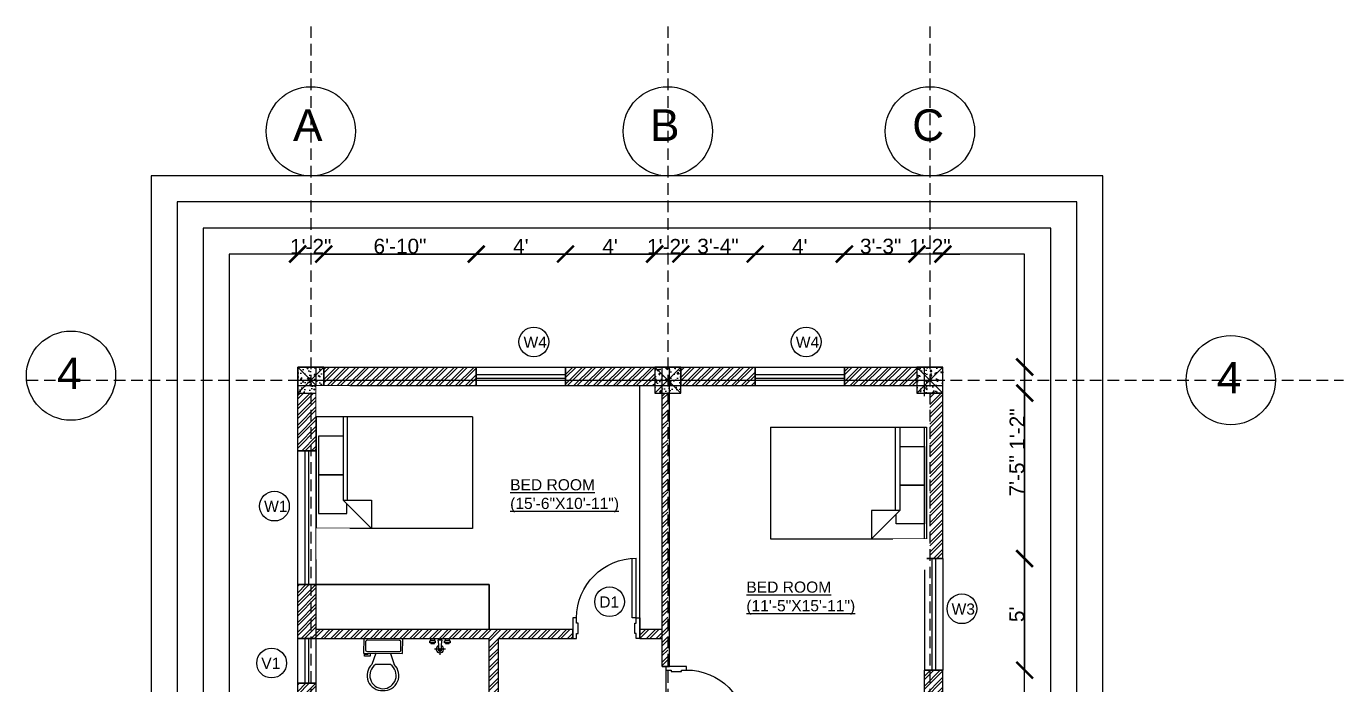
# Model space of a CAD drawing. Header units: inches. Extents: x 114 to 12919, y -714 to 8154.
# Drawn here: x 1077 to 1785, y 542 to 896 of the extents above; entities that cross this region are included whole.
import ezdxf

# ---------------------------------------------------------------- set-up
doc = ezdxf.new("R2010")
doc.units = ezdxf.units.IN
doc.header["$MEASUREMENT"] = 0
doc.set_wipeout_variables(frame=1)
doc.linetypes.add('HIDDEN', pattern=[0.375, 0.25, -0.125])
for name, color, linetype in [('centerline', 92, 'HIDDEN'), ('column', 210, 'Continuous'), ('DIMENSION', 132, 'Continuous'), ('door and window', 145, 'Continuous'), ('walls', 50, 'Continuous')]:
    doc.layers.add(name, color=color, linetype=linetype)
for name, color, linetype, lineweight in [('frame', 12, 'Continuous', 20), ('furniture', 43, 'Continuous', 20), ('HATCH', 30, 'Continuous', 30), ('wall', 12, 'Continuous', 30)]:
    doc.layers.add(name, color=color, linetype=linetype, lineweight=lineweight)
doc.styles.add('ATTR', font='romans.shx', dxfattribs={"width": 0.8, "height": 2.52})
doc.styles.get("Standard").update_dxf_attribs({"font": 'arial.ttf'})
doc.dimstyles.new('SITEE', dxfattribs={"dimtxt": 4, "dimasz": 4, "dimexe": 0.18, "dimexo": 0.0625, "dimgap": 0.09, "dimtad": 1, "dimdec": 0, "dimzin": 0, "dimdsep": 46, "dimlunit": 4, "dimtxsty": 'Standard', "dimblk": 'ARCHTICK', "dimcen": 0.09, "dimse1": 1, "dimse2": 1, "dimclrd": 256, "dimclre": 256, "dimclrt": 256, "dimadec": 0, "dimazin": 0, "dimtfac": 1, "dimtdec": 0, "dimtofl": 0, "dimtmove": 0, "dimatfit": 3, "dimldrblk": 'ARCHTICK', "dimfxl": 1, "dimtolj": 1, "dimtzin": 0, "dimlwd": -1, "dimlwe": -1, "dimarcsym": 0})

# ---------------------------------------------------------------- blocks, each defined once
blk = doc.blocks.new('column')
at = {"true_color": 0xd19cc7}
h = blk.add_hatch(dxfattribs=at)
h.set_pattern_fill('AR-CONC', color=9)
h.set_pattern_definition([(50, (0, 0), (7.172602, -0.627521), [0.75, -8.25]), (355, (0, 0), (-1.387513, 7.52192), [0.6, -6.6]), (100.45144, (0.598, -0.052), (5.78509, 6.8944), [0.6374, -7.01142]), (46.1842, (0, 2), (10.672413, -1.65519), [1.125, -12.375]), (96.6356, (0.889, 1.862), (9.34662, 9.74119), [0.9561, -10.51714]), (351.1842, (0, 2), (9.34662, 9.74119), [0.9, -9.9]), (21, (1, 1.5), (5.96907, -4.02619), [0.75, -8.25]), (326, (1, 1.5), (2.433153, 7.2515), [0.6, -6.6]), (71.45144, (1.4974, 1.1645), (8.402224, 3.22531), [0.6374, -7.01142]), (37.5, (0, 0), (0.1215986, 3.3289385), [0, -6.52, 0, -6.7, 0, -6.625]), (7.5, (0, 0), (2.630695, 3.944117), [0, -3.82, 0, -6.37, 0, -2.525]), (327.5, (-2.23, 0), (5.3382244, -0.2255487), [0, -2.5, 0, -7.8, 0, -10.35]), (317.5, (-3.23, 0), (5.831862, 1.00105), [0, -3.25, 0, -5.18, 0, -7.35])])
h.paths.add_polyline_path([(1221.42, 510.53), (1207.42, 510.53), (1214.42, 503.53)])
h.paths.add_polyline_path([(1214.42, 503.53), (1207.42, 510.53), (1207.42, 496.53)])
h.paths.add_polyline_path([(1214.42, 503.53), (1207.42, 496.53), (1221.42, 496.53)])
h.paths.add_polyline_path([(1221.42, 510.53), (1214.42, 503.53), (1221.42, 496.53)])
at = {"layer": 'column'}
for p, q in [((1207.42, 510.53), (1221.42, 496.53)), ((1221.42, 510.53), (1207.42, 496.53))]:
    blk.add_line(p, q, dxfattribs=at)
blk.add_lwpolyline([(1207.42, 496.53), (1221.42, 496.53), (1221.42, 510.53), (1207.42, 510.53)], close=True, dxfattribs=at)
blk = doc.blocks.new('Bed - Queen')
at = {"layer": 'furniture', "linetype": 'Continuous'}
for p, q in [((0, -84), (0, 0)), ((0, 0), (60, 0)), ((60, -84), (60, 0)), ((10.4, -1.2), (31.2, -1.2)), ((10.4, -14.4), (10.4, -1.2)), ((31.2, -1.2), (52, -1.2)), ((31.2, -14.4), (31.2, -1.2)), ((31.2, -1.2), (31.2, -14.4)), ((52, -1.2), (52, -16.4)), ((0, -14.4), (44.8, -14.4)), ((44.8, -16.8), (0, -16.8)), ((60, -29.6), (44.8, -14.4)), ((44.8, -14.4), (44.8, -29.6)), ((52, -16.4), (46.8, -16.4)), ((44.8, -29.6), (60, -29.6)), ((0, -84), (60, -84))]:
    blk.add_line(p, q, dxfattribs=at)
blk = doc.blocks.new('A$C77243991')
blk.add_line((75, 200), (75, 779))
blk.add_lwpolyline([(35, 200), (35, 780, -0.449922)], format="xyb")
for points in [[(0, 200), (0, 0), (35, 0), (35, 50), (50, 50), (50, 150), (35, 150), (35, 200)], [(650, 200), (650, 0), (615, 0), (615, 50), (600, 50), (600, 150), (615, 150), (615, 200)]]:
    blk.add_lwpolyline(points, close=True)
blk.add_lwpolyline([(35, 200), (75, 200)])
blk.add_arc((35, 200), 580, 0, 90)
blk = doc.blocks.new('Wall Faucet 1 PV')
for p, q in [((-5.5, -2), (-5.5, -1)), ((-5.5, -1), (-5, -1)), ((-2.5, -2), (-5.5, -2)), ((-5, -2), (-5, -2.5)), ((-5, -2.5), (-3, -2.5)), ((-3, -1), (-2.5, -1)), ((-3, -2.5), (-3, -2)), ((-2.5, -1), (-2.5, -2)), ((-1, -0.5), (1, -0.5)), ((0.75, -5.5), (-0.75, -5.5)), ((2.5, -2), (2.5, -1)), ((2.5, -1), (3, -1)), ((5.5, -2), (2.5, -2)), ((3, -2), (3, -2.5)), ((3, -2.5), (5, -2.5)), ((5, -1), (5.5, -1)), ((5, -2.5), (5, -2)), ((5.5, -1), (5.5, -2))]:
    blk.add_line(p, q)
for points in [[(-3, 0), (-3, -1), (-5, -1), (-5, 0)], [(-0.25, -0.5), (-0.25, 0), (0.25, 0), (0.25, -0.5)], [(5, 0), (5, -1), (3, -1), (3, 0)]]:
    blk.add_lwpolyline(points, close=True)
for centre, start, end in [((-13.2658, -3.6195), 351.4554, 14.26943), ((13.2658, -3.6195), 165.7306, 188.5446)]:
    blk.add_arc(centre, 12.6562, start, end)
at = {"style": 'ATTR', "width": 0.8, "flags": 9}
blk.add_attdef('ESTCODE', (0, 0), '', height=0.000022, dxfattribs=at)
blk = doc.blocks.new('A$C7886326B')
at = {"layer": 'frame'}
for p, q in [((0, -5.5), (-3, -5.5)), ((0, -5.5), (0, -8.5)), ((3, -5.5), (0, -5.5))]:
    blk.add_line(p, q, dxfattribs=at)
for radius, start, end in [(2, 107.74533, 72.25437), (1, 131.30217, 48.697)]:
    blk.add_arc((0, -5.5), radius, start, end, dxfattribs=at)
at = {"layer": 'furniture', "linetype": 'Continuous'}
blk.add_blockref('Wall Faucet 1 PV', (0, 0), dxfattribs=at)
blk = doc.blocks.new('A$C42A62FEB')
at = {"layer": 'wall', "linetype": 'Continuous', "rotation": 90}
blk.add_blockref('A$C7886326B', (0, 0), dxfattribs=at)
blk = doc.blocks.new('WCLOSF1T')
for p, q in [((9.5, -6), (9.5, -2)), ((-10, -9.5), (-10, -8.5)), ((-10, -8.5), (-8, -8.5)), ((-7, -9.5), (-10, -9.5)), ((-8, -8.5), (-8, -8)), ((-7, -8), (-7, -9.5)), ((-4, -8), (-6, -14)), ((4, -14), (-4, -14)), ((4, -8), (6, -14))]:
    blk.add_line(p, q)
blk.add_lwpolyline([(10.5, -8), (10.5, 0), (-10.5, 0), (-10.5, -8)], close=True)
for points in [[(-9.5, -2), (-9.5, -6)], [(8.5, -1), (-8.5, -1)], [(-8.5, -7), (8.5, -7)]]:
    blk.add_lwpolyline(points)
for centre, radius, start, end in [((-8.625, -1.875), 0.8839, 81.8699, 188.1301), ((-8.625, -6.125), 0.8839, 171.869898, 278.1301), ((8.625, -1.875), 0.8839, 351.8699, 98.1301), ((8.625, -6.125), 0.8839, 261.8699, 8.1301), ((-0.4772, -19.9188), 8.0953, 133.01722, 273.38), ((0.0374, -19.8731), 7.127, 124.50543, 269.7), ((0.4773, -19.9188), 8.0953, 266.62, 46.9828), ((-0.0373, -19.8731), 7.127, 270.3, 55.4946)]:
    blk.add_arc(centre, radius, start, end)
at = {"style": 'ATTR', "width": 0.8, "flags": 9}
for tag in ['ESTPARA1', 'ESTMISC', 'ESTCODE']:
    blk.add_attdef(tag, (0, 0), '', height=0.7175, dxfattribs=at)
blk = doc.blocks.new('_ArchTick')
at = {"color": 0, "linetype": 'ByBlock', "const_width": 0.15}
blk.add_lwpolyline([(-0.5, -0.5), (0.5, 0.5)], dxfattribs=at)
blk = doc.blocks.new('*D83')
at = {"layer": 'DEFPOINTS', "color": 0, "ltscale": 25, "transparency": 16777216}
for p in [(1318.82, 773.93), (1236.82, 713.14), (1318.82, 713.14)]:
    blk.add_point(p, dxfattribs=at)
at = {"layer": 'DIMENSION', "ltscale": 25, "transparency": 16777216}
blk.add_line((1236.82, 773.93), (1318.82, 773.93), dxfattribs=at)
at = {"layer": 'DIMENSION', "ltscale": 25, "transparency": 16777216, "xscale": 9, "yscale": 9, "zscale": 9, "rotation": 180}
blk.add_blockref('_ArchTick', (1236.82, 773.93), dxfattribs=at)
at = {"layer": 'DIMENSION', "ltscale": 25, "transparency": 16777216, "xscale": 9, "yscale": 9, "zscale": 9}
blk.add_blockref('_ArchTick', (1318.82, 773.93), dxfattribs=at)
at = {"layer": 'DIMENSION', "ltscale": 25, "transparency": 16777216, "insert": (1277.82, 778.11), "char_height": 8, "attachment_point": 5}
blk.add_mtext('\\A1;6\'-10"', dxfattribs=at)
blk = doc.blocks.new('*D84')
at = {"layer": 'DEFPOINTS', "color": 0, "ltscale": 25, "transparency": 16777216}
for p in [(1366.82, 773.93), (1318.82, 713.14), (1366.82, 713.14)]:
    blk.add_point(p, dxfattribs=at)
at = {"layer": 'DIMENSION', "ltscale": 25, "transparency": 16777216}
blk.add_line((1318.82, 773.93), (1366.82, 773.93), dxfattribs=at)
at = {"layer": 'DIMENSION', "ltscale": 25, "transparency": 16777216, "xscale": 9, "yscale": 9, "zscale": 9, "rotation": 180}
blk.add_blockref('_ArchTick', (1318.82, 773.93), dxfattribs=at)
at = {"layer": 'DIMENSION', "ltscale": 25, "transparency": 16777216, "xscale": 9, "yscale": 9, "zscale": 9}
blk.add_blockref('_ArchTick', (1366.82, 773.93), dxfattribs=at)
at = {"layer": 'DIMENSION', "ltscale": 25, "transparency": 16777216, "insert": (1342.82, 778.02), "char_height": 8, "attachment_point": 5}
blk.add_mtext("\\A1;4'", dxfattribs=at)
blk = doc.blocks.new('*D85')
at = {"layer": 'DEFPOINTS', "color": 0, "ltscale": 25, "transparency": 16777216}
for p in [(1414.82, 773.93), (1366.82, 713.14), (1414.82, 713.14)]:
    blk.add_point(p, dxfattribs=at)
at = {"layer": 'DIMENSION', "ltscale": 25, "transparency": 16777216}
blk.add_line((1366.82, 773.93), (1414.82, 773.93), dxfattribs=at)
at = {"layer": 'DIMENSION', "ltscale": 25, "transparency": 16777216, "xscale": 9, "yscale": 9, "zscale": 9, "rotation": 180}
blk.add_blockref('_ArchTick', (1366.82, 773.93), dxfattribs=at)
at = {"layer": 'DIMENSION', "ltscale": 25, "transparency": 16777216, "xscale": 9, "yscale": 9, "zscale": 9}
blk.add_blockref('_ArchTick', (1414.82, 773.93), dxfattribs=at)
at = {"layer": 'DIMENSION', "ltscale": 25, "transparency": 16777216, "insert": (1390.82, 778.02), "char_height": 8, "attachment_point": 5}
blk.add_mtext("\\A1;4'", dxfattribs=at)
blk = doc.blocks.new('*D86')
at = {"layer": 'DEFPOINTS', "color": 0, "ltscale": 25, "transparency": 16777216}
for p in [(1468.82, 773.93), (1428.82, 713.14), (1468.82, 713.14)]:
    blk.add_point(p, dxfattribs=at)
at = {"layer": 'DIMENSION', "ltscale": 25, "transparency": 16777216}
blk.add_line((1428.82, 773.93), (1468.82, 773.93), dxfattribs=at)
at = {"layer": 'DIMENSION', "ltscale": 25, "transparency": 16777216, "xscale": 9, "yscale": 9, "zscale": 9, "rotation": 180}
blk.add_blockref('_ArchTick', (1428.82, 773.93), dxfattribs=at)
at = {"layer": 'DIMENSION', "ltscale": 25, "transparency": 16777216, "xscale": 9, "yscale": 9, "zscale": 9}
blk.add_blockref('_ArchTick', (1468.82, 773.93), dxfattribs=at)
at = {"layer": 'DIMENSION', "ltscale": 25, "transparency": 16777216, "insert": (1448.82, 778.11), "char_height": 8, "attachment_point": 5}
blk.add_mtext('\\A1;3\'-4"', dxfattribs=at)
blk = doc.blocks.new('*D87')
at = {"layer": 'DEFPOINTS', "color": 0, "ltscale": 25, "transparency": 16777216}
for p in [(1516.82, 773.93), (1468.82, 713.14), (1516.82, 713.14)]:
    blk.add_point(p, dxfattribs=at)
at = {"layer": 'DIMENSION', "ltscale": 25, "transparency": 16777216}
blk.add_line((1468.82, 773.93), (1516.82, 773.93), dxfattribs=at)
at = {"layer": 'DIMENSION', "ltscale": 25, "transparency": 16777216, "xscale": 9, "yscale": 9, "zscale": 9, "rotation": 180}
blk.add_blockref('_ArchTick', (1468.82, 773.93), dxfattribs=at)
at = {"layer": 'DIMENSION', "ltscale": 25, "transparency": 16777216, "xscale": 9, "yscale": 9, "zscale": 9}
blk.add_blockref('_ArchTick', (1516.82, 773.93), dxfattribs=at)
at = {"layer": 'DIMENSION', "ltscale": 25, "transparency": 16777216, "insert": (1492.82, 778.02), "char_height": 8, "attachment_point": 5}
blk.add_mtext("\\A1;4'", dxfattribs=at)
blk = doc.blocks.new('*D88')
at = {"layer": 'DEFPOINTS', "color": 0, "ltscale": 25, "transparency": 16777216}
for p in [(1555.82, 773.93), (1516.82, 713.14), (1555.82, 713.14)]:
    blk.add_point(p, dxfattribs=at)
at = {"layer": 'DIMENSION', "ltscale": 25, "transparency": 16777216}
blk.add_line((1516.82, 773.93), (1555.82, 773.93), dxfattribs=at)
at = {"layer": 'DIMENSION', "ltscale": 25, "transparency": 16777216, "xscale": 9, "yscale": 9, "zscale": 9, "rotation": 180}
blk.add_blockref('_ArchTick', (1516.82, 773.93), dxfattribs=at)
at = {"layer": 'DIMENSION', "ltscale": 25, "transparency": 16777216, "xscale": 9, "yscale": 9, "zscale": 9}
blk.add_blockref('_ArchTick', (1555.82, 773.93), dxfattribs=at)
at = {"layer": 'DIMENSION', "ltscale": 25, "transparency": 16777216, "insert": (1536.32, 778.11), "char_height": 8, "attachment_point": 5}
blk.add_mtext('\\A1;3\'-3"', dxfattribs=at)
blk = doc.blocks.new('*D89')
at = {"layer": 'DEFPOINTS', "color": 0, "ltscale": 25, "transparency": 16777216}
for p in [(1569.82, 713.14), (1569.82, 699.14), (1613.76, 699.14)]:
    blk.add_point(p, dxfattribs=at)
at = {"layer": 'DIMENSION', "ltscale": 25, "transparency": 16777216}
for p, q in [((1613.76, 713.14), (1613.76, 699.14)), ((1613.76, 699.14), (1613.76, 669.45))]:
    blk.add_line(p, q, dxfattribs=at)
at = {"layer": 'DIMENSION', "ltscale": 25, "transparency": 16777216, "xscale": 9, "yscale": 9, "zscale": 9}
for p, rotation in [((1613.76, 713.14), 90), ((1613.76, 699.14), 270)]:
    blk.add_blockref('_ArchTick', p, dxfattribs=dict(at, rotation=rotation))
at = {"layer": 'DIMENSION', "ltscale": 25, "transparency": 16777216, "insert": (1609.66, 679.79), "char_height": 8, "attachment_point": 5, "rotation": 90}
blk.add_mtext('\\A1;1\'-2"', dxfattribs=at)
blk = doc.blocks.new('*D90')
at = {"layer": 'DEFPOINTS', "color": 0, "ltscale": 25, "transparency": 16777216}
for p in [(1569.82, 699.14), (1569.82, 610.14), (1613.76, 610.14)]:
    blk.add_point(p, dxfattribs=at)
at = {"layer": 'DIMENSION', "ltscale": 25, "transparency": 16777216}
blk.add_line((1613.76, 699.14), (1613.76, 610.14), dxfattribs=at)
at = {"layer": 'DIMENSION', "ltscale": 25, "transparency": 16777216, "xscale": 9, "yscale": 9, "zscale": 9}
for p, rotation in [((1613.76, 699.14), 90), ((1613.76, 610.14), 270)]:
    blk.add_blockref('_ArchTick', p, dxfattribs=dict(at, rotation=rotation))
at = {"layer": 'DIMENSION', "ltscale": 25, "transparency": 16777216, "insert": (1609.61, 654.64), "char_height": 8, "attachment_point": 5, "rotation": 90}
blk.add_mtext('\\A1;7\'-5"', dxfattribs=at)
blk = doc.blocks.new('*D91')
at = {"layer": 'DEFPOINTS', "color": 0, "ltscale": 25, "transparency": 16777216}
for p in [(1569.82, 610.14), (1569.82, 550.14), (1613.76, 550.14)]:
    blk.add_point(p, dxfattribs=at)
at = {"layer": 'DIMENSION', "ltscale": 25, "transparency": 16777216}
blk.add_line((1613.76, 610.14), (1613.76, 550.14), dxfattribs=at)
at = {"layer": 'DIMENSION', "ltscale": 25, "transparency": 16777216, "xscale": 9, "yscale": 9, "zscale": 9}
for p, rotation in [((1613.76, 610.14), 90), ((1613.76, 550.14), 270)]:
    blk.add_blockref('_ArchTick', p, dxfattribs=dict(at, rotation=rotation))
at = {"layer": 'DIMENSION', "ltscale": 25, "transparency": 16777216, "insert": (1609.61, 580.14), "char_height": 8, "attachment_point": 5, "rotation": 90}
blk.add_mtext("\\A1;5'", dxfattribs=at)
blk = doc.blocks.new('*D92')
at = {"layer": 'DEFPOINTS', "color": 0, "ltscale": 30, "transparency": 16777216}
for p in [(1236.82, 773.93), (1222.82, 713.14), (1236.82, 713.14)]:
    blk.add_point(p, dxfattribs=at)
at = {"layer": 'DIMENSION', "ltscale": 30, "transparency": 16777216}
for p, q in [((1222.82, 773.93), (1213.82, 773.93)), ((1236.82, 773.93), (1245.82, 773.93))]:
    blk.add_line(p, q, dxfattribs=at)
at = {"layer": 'DIMENSION', "ltscale": 30, "transparency": 16777216, "xscale": 9, "yscale": 9, "zscale": 9}
blk.add_blockref('_ArchTick', (1222.82, 773.93), dxfattribs=at)
at = {"layer": 'DIMENSION', "ltscale": 30, "transparency": 16777216, "xscale": 9, "yscale": 9, "zscale": 9, "rotation": 180}
blk.add_blockref('_ArchTick', (1236.82, 773.93), dxfattribs=at)
at = {"layer": 'DIMENSION', "ltscale": 30, "transparency": 16777216, "insert": (1229.82, 778.04), "char_height": 8, "attachment_point": 5}
blk.add_mtext('\\A1;1\'-2"', dxfattribs=at)
blk = doc.blocks.new('*D93')
at = {"layer": 'DEFPOINTS', "color": 0, "ltscale": 30, "transparency": 16777216}
for p in [(1428.82, 773.93), (1414.82, 713.14), (1428.82, 713.14)]:
    blk.add_point(p, dxfattribs=at)
at = {"layer": 'DIMENSION', "ltscale": 30, "transparency": 16777216}
for p, q in [((1414.82, 773.93), (1405.82, 773.93)), ((1428.82, 773.93), (1437.82, 773.93))]:
    blk.add_line(p, q, dxfattribs=at)
at = {"layer": 'DIMENSION', "ltscale": 30, "transparency": 16777216, "xscale": 9, "yscale": 9, "zscale": 9}
blk.add_blockref('_ArchTick', (1414.82, 773.93), dxfattribs=at)
at = {"layer": 'DIMENSION', "ltscale": 30, "transparency": 16777216, "xscale": 9, "yscale": 9, "zscale": 9, "rotation": 180}
blk.add_blockref('_ArchTick', (1428.82, 773.93), dxfattribs=at)
at = {"layer": 'DIMENSION', "ltscale": 30, "transparency": 16777216, "insert": (1421.82, 778.04), "char_height": 8, "attachment_point": 5}
blk.add_mtext('\\A1;1\'-2"', dxfattribs=at)
blk = doc.blocks.new('*D94')
at = {"layer": 'DEFPOINTS', "color": 0, "ltscale": 30, "transparency": 16777216}
for p in [(1569.82, 773.93), (1555.82, 713.14), (1569.82, 713.14)]:
    blk.add_point(p, dxfattribs=at)
at = {"layer": 'DIMENSION', "ltscale": 30, "transparency": 16777216}
for p, q in [((1555.82, 773.93), (1546.82, 773.93)), ((1569.82, 773.93), (1578.82, 773.93))]:
    blk.add_line(p, q, dxfattribs=at)
at = {"layer": 'DIMENSION', "ltscale": 30, "transparency": 16777216, "xscale": 9, "yscale": 9, "zscale": 9}
blk.add_blockref('_ArchTick', (1555.82, 773.93), dxfattribs=at)
at = {"layer": 'DIMENSION', "ltscale": 30, "transparency": 16777216, "xscale": 9, "yscale": 9, "zscale": 9, "rotation": 180}
blk.add_blockref('_ArchTick', (1569.82, 773.93), dxfattribs=at)
at = {"layer": 'DIMENSION', "ltscale": 30, "transparency": 16777216, "insert": (1562.82, 778.04), "char_height": 8, "attachment_point": 5}
blk.add_mtext('\\A1;1\'-2"', dxfattribs=at)

msp = doc.modelspace()

# ---------------------------------------------------------------- hatches: boundary and pattern name
at = {"layer": 'HATCH', "ltscale": 30, "true_color": 0xd19cc7}
h = msp.add_hatch(dxfattribs=at)
h.set_pattern_fill('ANSI32', color=9, scale=10)
h.paths.add_polyline_path([(1318.82, 713.14), (1236.82, 713.14), (1236.82, 706.14), (1318.82, 706.14)])
h.paths.add_polyline_path([(1318.82, 706.14), (1236.82, 706.14), (1236.82, 703.14), (1318.82, 703.14)])
h.paths.add_polyline_path([(1229.82, 699.14), (1222.82, 699.14), (1222.82, 668.14), (1229.82, 668.14)])
h.paths.add_polyline_path([(1232.82, 699.14), (1229.82, 699.14), (1229.82, 668.14), (1232.82, 668.14), (1232.82, 686.32), (1232.82, 686.32)])
h.paths.add_polyline_path([(1414.82, 713.14), (1366.82, 713.14), (1366.82, 706.14), (1414.82, 706.14)])
h.paths.add_polyline_path([(1414.82, 706.14), (1366.82, 706.14), (1366.82, 703.14), (1414.82, 703.14)])
h.paths.add_polyline_path([(1468.82, 713.14), (1428.82, 713.14), (1428.82, 706.14), (1468.82, 706.14)])
h.paths.add_polyline_path([(1468.82, 706.14), (1428.82, 706.14), (1428.82, 703.14), (1468.82, 703.14)])
h.paths.add_polyline_path([(1555.82, 713.14), (1516.82, 713.14), (1516.82, 706.14), (1555.82, 706.14)])
h.paths.add_polyline_path([(1555.82, 706.14), (1516.82, 706.14), (1516.82, 703.14), (1555.82, 703.14)])
h.paths.add_polyline_path([(1569.82, 699.14), (1562.82, 699.14), (1562.82, 610.14), (1569.82, 610.14)])
h.paths.add_polyline_path([(1569.82, 550.14), (1562.82, 550.14), (1562.82, 516.14), (1569.82, 516.14)])
h.paths.add_polyline_path([(1562.82, 550.14), (1559.82, 550.14), (1559.82, 516.14), (1562.82, 516.14)])
h.paths.add_polyline_path([(1555.82, 509.14), (1428.82, 509.14), (1428.82, 502.14), (1555.82, 502.14)])
h.paths.add_polyline_path([(1555.82, 512.14), (1428.82, 512.14), (1428.82, 509.14), (1555.82, 509.14)])
h.paths.add_polyline_path([(1569.82, 502.14), (1562.82, 502.14), (1562.82, 481.14), (1569.82, 481.14), (1574.82, 481.14), (1574.82, 486.14), (1569.82, 486.14)])
h.paths.add_polyline_path([(1562.82, 502.14), (1559.82, 502.14), (1559.82, 481.14), (1562.82, 481.14)])
h.paths.add_polyline_path([(1569.82, 428.14), (1574.82, 428.14), (1574.82, 433.14), (1569.82, 433.14), (1562.82, 433.14), (1562.82, 412.14), (1569.82, 412.14)])
h.paths.add_polyline_path([(1562.82, 433.14), (1559.82, 433.14), (1559.82, 412.14), (1562.82, 412.14)])
h.paths.add_polyline_path([(1555.82, 412.14), (1428.82, 412.14), (1428.82, 405.14), (1555.82, 405.14)])
h.paths.add_polyline_path([(1555.82, 405.14), (1428.82, 405.14), (1428.82, 402.14), (1555.82, 402.14)])
h.paths.add_polyline_path([(1569.82, 398.14), (1562.82, 398.14), (1562.82, 370.14), (1569.82, 370.14)])
h.paths.add_polyline_path([(1562.82, 398.14), (1559.82, 398.14), (1559.82, 370.14), (1562.82, 370.14)])
h.paths.add_polyline_path([(1569.82, 298.14), (1562.82, 298.14), (1562.82, 205.14), (1569.82, 205.14)])
h.paths.add_polyline_path([(1562.82, 298.14), (1559.82, 298.14), (1559.82, 205.14), (1562.82, 205.14)])
h = msp.add_hatch(dxfattribs=at)
h.set_pattern_fill('ANSI32', color=9, scale=10)
h.paths.add_polyline_path([(1229.82, 217.14), (1222.82, 217.14), (1222.82, 205.14), (1229.82, 205.14)])
h.paths.add_polyline_path([(1232.82, 217.14), (1229.82, 217.14), (1229.82, 205.14), (1232.82, 205.14)])
h.paths.add_polyline_path([(1292.82, 198.14), (1236.82, 198.14), (1236.82, 191.14), (1292.82, 191.14)])
h.paths.add_polyline_path([(1292.82, 201.14), (1236.82, 201.14), (1236.82, 198.14), (1292.82, 198.14)])
h.paths.add_polyline_path([(1374.82, 191.14), (1374.82, 198.14), (1364.82, 198.14), (1364.82, 191.14), (1364.82, 158.14), (1374.82, 158.14)])
h.paths.add_polyline_path([(1229.82, 398.14), (1222.82, 398.14), (1222.82, 277.14), (1229.82, 277.14)])
h.paths.add_polyline_path([(1232.82, 398.14), (1229.82, 398.14), (1229.82, 277.14), (1232.82, 277.14)])
h.paths.add_polyline_path([(1374.82, 366.14), (1364.82, 366.14), (1364.82, 201.14), (1364.82, 198.14), (1374.82, 198.14), (1374.82, 208.45)])
h.paths.add_polyline_path([(1369.82, 507.14), (1303.82, 507.14), (1303.82, 502.14), (1369.82, 502.14)])
h.paths.add_polyline_path([(1374.82, 502.14), (1369.82, 502.14), (1369.82, 412.14), (1369.82, 407.14), (1333.82, 407.14), (1333.82, 405.14), (1374.82, 405.14), (1374.82, 412.14)])
h.paths.add_polyline_path([(1374.82, 507.14), (1369.82, 507.14), (1369.82, 502.14), (1374.82, 502.14)])
h.paths.add_polyline_path([(1303.82, 502.14), (1298.82, 502.14), (1298.82, 467.14), (1301.32, 467.14), (1303.82, 467.14)])
h.paths.add_polyline_path([(1303.82, 507.14), (1298.82, 507.14), (1298.82, 502.14), (1303.82, 502.14)])
h.paths.add_polyline_path([(1298.82, 507.14), (1236.82, 507.14), (1236.82, 502.14), (1298.82, 502.14)])
h.paths.add_polyline_path([(1229.82, 502.14), (1222.82, 502.14), (1222.82, 460.14), (1229.82, 460.14)])
h.paths.add_polyline_path([(1232.82, 502.14), (1229.82, 502.14), (1229.82, 460.14), (1232.82, 460.14)])
h.paths.add_polyline_path([(1298.82, 405.14), (1236.82, 405.14), (1236.82, 402.14), (1298.82, 402.14)])
h.paths.add_polyline_path([(1298.82, 407.14), (1254.82, 407.14), (1244.32, 407.06), (1244.32, 407.14), (1236.82, 407.14), (1236.82, 405.14), (1298.82, 405.14)])
h.paths.add_polyline_path([(1374.82, 405.14), (1333.82, 405.14), (1333.82, 404.64), (1333.82, 402.14), (1358.74, 402.14), (1358.74, 402.14), (1369.82, 402.14), (1374.82, 402.14)])
h.paths.add_polyline_path([(1303.82, 437.14), (1298.82, 437.14), (1298.82, 407.14), (1303.82, 407.14), (1303.82, 413.87)])
h.paths.add_polyline_path([(1303.82, 405.14), (1298.82, 405.14), (1298.82, 402.14), (1303.82, 402.14)])
h.paths.add_polyline_path([(1303.82, 407.14), (1298.82, 407.14), (1298.82, 405.14), (1303.82, 405.14)])
h.paths.add_polyline_path([(1229.82, 543.14), (1222.82, 543.14), (1222.82, 516.14), (1229.82, 516.14)])
h.paths.add_polyline_path([(1232.82, 543.14), (1229.82, 543.14), (1229.82, 516.14), (1232.82, 516.14)])
h.paths.add_polyline_path([(1229.82, 596.14), (1222.82, 596.14), (1222.82, 567.14), (1229.82, 567.14)])
h.paths.add_polyline_path([(1232.82, 596.14), (1229.82, 596.14), (1229.82, 567.14), (1232.82, 567.14)])
h.paths.add_polyline_path([(1370.82, 572.14), (1232.82, 572.14), (1232.82, 567.14), (1258.32, 567.14), (1258.32, 567.22), (1268.82, 567.14), (1325.82, 567.14), (1325.82, 537.14), (1328.32, 537.14), (1330.82, 537.14), (1330.82, 567.14), (1370.82, 567.14)])
h.paths.add_polyline_path([(1418.82, 572.14), (1406.82, 572.14), (1406.82, 567.14), (1418.82, 567.14)])
h.paths.add_polyline_path([(1421.82, 699.14), (1418.82, 699.14), (1418.82, 552.14), (1421.82, 552.14)])

# ---------------------------------------------------------------- linework, layer by layer
at = {"layer": 'centerline', "ltscale": 25}
for p, q in [((1229.82, 896.39), (1229.82, 30.29)), ((1421.82, 896.39), (1421.82, 30.62)), ((1562.82, 896.39), (1562.82, 30.32)), ((1222.82, 706.14), (1569.82, 706.14))]:
    msp.add_line(p, q, dxfattribs=at)
at = {"layer": 'DIMENSION', "ltscale": 25}
for centre, radius in [((1229.82, 839.93), 24), ((1421.82, 839.93), 24), ((1562.82, 839.93), 24), ((1100.88, 708.49), 24), ((1349.82, 726.62), 8), ((1496.24, 726.62), 8), ((1724.62, 706.14), 24), ((1210.3, 638.36), 8), ((1390.54, 586.93), 8), ((1580.01, 583.13), 8), ((1208.79, 553.96), 8)]:
    msp.add_circle(centre, radius, dxfattribs=at)
at = {"layer": 'door and window'}
for p, q in [((1318.82, 713.14), (1366.82, 713.14)), ((1318.82, 709.14), (1366.82, 709.14)), ((1468.82, 713.14), (1516.82, 713.14)), ((1468.82, 709.14), (1516.82, 709.14)), ((1318.82, 707.14), (1366.82, 707.14)), ((1318.82, 703.14), (1366.82, 703.14)), ((1468.82, 707.14), (1516.82, 707.14)), ((1468.82, 703.14), (1516.82, 703.14)), ((1222.82, 596.14), (1222.82, 668.14)), ((1226.82, 596.14), (1226.82, 668.14)), ((1228.82, 596.14), (1228.82, 668.14)), ((1232.82, 596.14), (1232.82, 668.14)), ((1559.82, 610.14), (1559.82, 550.14)), ((1563.82, 610.14), (1563.82, 550.14)), ((1565.82, 610.14), (1565.82, 550.14)), ((1569.82, 610.14), (1569.82, 550.14)), ((1222.82, 543.14), (1222.82, 567.14)), ((1226.82, 543.14), (1226.82, 567.14)), ((1228.82, 543.14), (1228.82, 567.14)), ((1232.82, 543.14), (1232.82, 567.14)), ((1420.82, 552.14), (1420.82, 516.14))]:
    msp.add_line(p, q, dxfattribs=at)
at = {"layer": 'wall'}
for p, q in [((1236.82, 713.14), (1236.82, 703.14)), ((1318.82, 713.14), (1318.82, 703.14)), ((1366.82, 713.14), (1366.82, 703.14)), ((1428.82, 713.14), (1428.82, 703.14)), ((1468.82, 713.14), (1468.82, 703.14)), ((1516.82, 713.14), (1516.82, 703.14)), ((1559.82, 699.14), (1569.82, 699.14)), ((1232.82, 668.14), (1222.82, 668.14)), ((1222.82, 668.14), (1232.82, 668.14)), ((1559.82, 610.14), (1569.82, 610.14)), ((1232.82, 596.14), (1222.82, 596.14)), ((1222.82, 596.14), (1232.82, 596.14)), ((1325.75, 596.14), (1232.82, 596.14)), ((1325.75, 572.14), (1325.75, 596.14)), ((1232.82, 567.14), (1222.82, 567.14)), ((1418.82, 552.14), (1422.82, 552.14)), ((1559.82, 550.14), (1569.82, 550.14)), ((1569.82, 550.14), (1559.82, 550.14)), ((1222.82, 543.14), (1232.82, 543.14))]:
    msp.add_line(p, q, dxfattribs=at)
at = {"layer": 'walls'}
for p, q in [((1222.82, 713.14), (1318.82, 713.14)), ((1222.82, 668.14), (1222.82, 713.14)), ((1232.82, 668.14), (1232.82, 713.14)), ((1366.82, 713.14), (1468.82, 713.14)), ((1418.82, 552.14), (1418.82, 713.14)), ((1422.82, 552.14), (1422.82, 713.14)), ((1516.82, 713.14), (1569.82, 713.14)), ((1559.82, 610.14), (1559.82, 713.14)), ((1569.82, 610.14), (1569.82, 713.14)), ((1222.82, 703.14), (1318.82, 703.14)), ((1366.82, 703.14), (1468.82, 703.14)), ((1406.82, 567.14), (1406.82, 703.14)), ((1516.82, 703.14), (1569.82, 703.14)), ((1222.82, 567.14), (1222.82, 596.14)), ((1232.82, 567.14), (1232.82, 596.14)), ((1232.82, 572.14), (1370.82, 572.14)), ((1232.82, 567.14), (1325.82, 567.14)), ((1325.82, 537.14), (1325.82, 567.14)), ((1330.82, 537.14), (1330.82, 567.14)), ((1330.82, 567.14), (1370.82, 567.14)), ((1370.82, 567.14), (1370.82, 572.14)), ((1406.82, 572.14), (1418.82, 572.14)), ((1406.82, 567.14), (1418.82, 567.14)), ((1559.82, 481.14), (1559.82, 550.14)), ((1569.82, 486.14), (1569.82, 550.14)), ((1222.82, 460.14), (1222.82, 543.14)), ((1232.82, 460.14), (1232.82, 543.14))]:
    msp.add_line(p, q, dxfattribs=at)

# ---------------------------------------------------------------- block references
at = {"layer": 'centerline'}
for p in [(15.4, 202.61), (207.4, 202.61), (348.4, 202.61)]:
    msp.add_blockref('column', p, dxfattribs=at)
at = {"layer": 'door and window', "xscale": -0.05538461538455342, "yscale": 0.05538461538455343, "zscale": 0.05538461538455342}
msp.add_blockref('A$C77243991', (1406.82, 567.14), dxfattribs=at)
at = {"layer": 'door and window', "xscale": -0.05538461538455342, "yscale": 0.05538461538455343, "zscale": 0.05538461538455342, "rotation": 270}
msp.add_blockref('A$C77243991', (1420.82, 516.14), dxfattribs=at)
at = {"layer": 'furniture', "linetype": 'Continuous', "xscale": 0.999968700713257, "yscale": 0.999968700713257, "zscale": 0.999968700713257, "rotation": 359.5466788483738}
msp.add_blockref('WCLOSF1T', (1268.82, 567.14), dxfattribs=at)
at = {"layer": 'furniture', "linetype": 'Continuous', "rotation": 270.0000000000007}
msp.add_blockref('A$C42A62FEB', (1299.32, 566.9), dxfattribs=at)

# ---------------------------------------------------------------- texts
at = {"layer": 'DIMENSION', "ltscale": 25, "attachment_point": 1}
for s, width, insert, char_height in [('A', 43.2719, (1220.3, 851.77), 17), ('B', 43.2719, (1412.3, 851.77), 17), ('C', 43.2719, (1553.3, 851.77), 17), ('W4', 7.4501, (1344.26, 729.49), 6), ('W4', 7.4501, (1490.69, 729.49), 6), ('4', 62.571, (1093.33, 718.27), 17), ('4', 62.571, (1717.07, 715.92), 17), ('{\\LBED ROOM \\P(15\'-6"X10\'-11")}', 176.7438, (1337.06, 652.82), 6), ('W1', 7.4501, (1204.74, 641.23), 6), ('{\\LBED ROOM \\P(11\'-5"X15\'-11")}', 176.7438, (1464.09, 597.79), 6), ('D1', 7.4501, (1384.99, 589.79), 6), ('W3', 7.4501, (1574.46, 585.99), 6), ('V1', 7.4501, (1203.23, 556.83), 6)]:
    msp.add_mtext_dynamic_manual_height_columns(s, width=width, gutter_width=1, heights=[0], dxfattribs=dict(at, insert=insert, char_height=char_height))

# ---------------------------------------------------------------- dimensions: what is measured, and where the dimension line sits
at = {"layer": 'DIMENSION', "ltscale": 30}
for base, p1, p2, picture, middle in [((1236.82, 773.93), (1222.82, 713.14), (1236.82, 713.14), '*D92', (1229.82, 778.04)), ((1428.82, 773.93), (1414.82, 713.14), (1428.82, 713.14), '*D93', (1421.82, 778.04)), ((1569.82, 773.93), (1555.82, 713.14), (1569.82, 713.14), '*D94', (1562.82, 778.04))]:
    dim = msp.add_linear_dim(base=base, p1=p1, p2=p2, dimstyle='SITEE', override={"dimtxt": 8, "dimasz": 9, "dimtix": 1}, dxfattribs=at)
    dim.commit()
    dim.dimension.update_dxf_attribs({"geometry": picture, "text_midpoint": middle})
at = {"layer": 'DIMENSION', "ltscale": 25}
for base, p1, p2, override, picture, middle in [((1318.82, 773.93), (1236.82, 713.14), (1318.82, 713.14), {"dimtxt": 8, "dimasz": 9}, '*D83', (1277.82, 778.11)), ((1366.82, 773.93), (1318.82, 713.14), (1366.82, 713.14), {"dimtxt": 8, "dimasz": 9, "dimtmove": 1}, '*D84', (1342.82, 778.02)), ((1414.82, 773.93), (1366.82, 713.14), (1414.82, 713.14), {"dimtxt": 8, "dimasz": 9, "dimtmove": 1}, '*D85', (1390.82, 778.02)), ((1468.82, 773.93), (1428.82, 713.14), (1468.82, 713.14), {"dimtxt": 8, "dimasz": 9, "dimtmove": 1}, '*D86', (1448.82, 778.11)), ((1516.82, 773.93), (1468.82, 713.14), (1516.82, 713.14), {"dimtxt": 8, "dimasz": 9, "dimtmove": 1}, '*D87', (1492.82, 778.02)), ((1555.82, 773.93), (1516.82, 713.14), (1555.82, 713.14), {"dimtxt": 8, "dimasz": 9, "dimtmove": 1}, '*D88', (1536.32, 778.11))]:
    dim = msp.add_linear_dim(base=base, p1=p1, p2=p2, dimstyle='SITEE', override=override, dxfattribs=at)
    dim.commit()
    dim.dimension.update_dxf_attribs({"geometry": picture, "text_midpoint": middle})
for base, p1, p2, override, picture, middle in [((1613.76, 699.14), (1569.82, 713.14), (1569.82, 699.14), {"dimtxt": 8, "dimasz": 9}, '*D89', (1609.66, 679.79)), ((1613.76, 610.14), (1569.82, 699.14), (1569.82, 610.14), {"dimtxt": 8, "dimasz": 9, "dimtmove": 1}, '*D90', (1609.61, 654.64)), ((1613.76, 550.14), (1569.82, 610.14), (1569.82, 550.14), {"dimtxt": 8, "dimasz": 9, "dimtmove": 1}, '*D91', (1609.61, 580.14))]:
    dim = msp.add_linear_dim(base=base, p1=p1, p2=p2, angle=90, dimstyle='SITEE', override=override, dxfattribs=at)
    dim.commit()
    dim.dimension.update_dxf_attribs({"geometry": picture, "text_midpoint": middle})

# ---------------------------------------------------------------- next in the draw order: wipeouts: each hides what was drawn before it
for points in [[(1232.82, 702.92), (1232.82, 686.32), (1250.82, 686.32), (1250.82, 702.92)], [(1561.02, 697.33), (1561.02, 680.73), (1543.02, 680.73), (1543.02, 697.33)]]:
    msp.add_wipeout(points).dxf.layer = 'furniture'

# ---------------------------------------------------------------- next in the draw order: linework, layer by layer
at = {"layer": 'centerline', "ltscale": 25}
msp.add_line((1077, 706.14), (1785.31, 706.14), dxfattribs=at)

# ---------------------------------------------------------------- next in the draw order: block references
at = {"layer": 'furniture', "xscale": -1, "rotation": 90}
msp.add_blockref('Bed - Queen', (1232.82, 686.32), dxfattribs=at)
at = {"layer": 'furniture', "rotation": 270}
msp.add_blockref('Bed - Queen', (1561.02, 680.73), dxfattribs=at)

# ---------------------------------------------------------------- next in the draw order: wipeouts: each hides what was drawn before it
for points in [[(1232.82, 609.72), (1232.82, 626.32), (1250.82, 626.32), (1250.82, 609.72)], [(1561.02, 604.13), (1561.02, 620.73), (1543.02, 620.73), (1543.02, 604.13)]]:
    msp.add_wipeout(points).dxf.layer = 'furniture'

# ---------------------------------------------------------------- next in the draw order: linework, layer by layer
at = {"layer": 'DEFPOINTS'}
for points in [[(1143.92, 78.62), (1655.76, 78.62), (1655.76, 815.93), (1143.92, 815.93)], [(1157.92, 92.62), (1641.76, 92.62), (1641.76, 801.93), (1157.92, 801.93)], [(1171.92, 106.62), (1627.76, 106.62), (1627.76, 787.93), (1171.92, 787.93)], [(1185.92, 120.62), (1613.76, 120.62), (1613.76, 773.93), (1185.92, 773.93)]]:
    msp.add_lwpolyline(points, close=True, dxfattribs=at)

doc.saveas('drawing.dxf')
